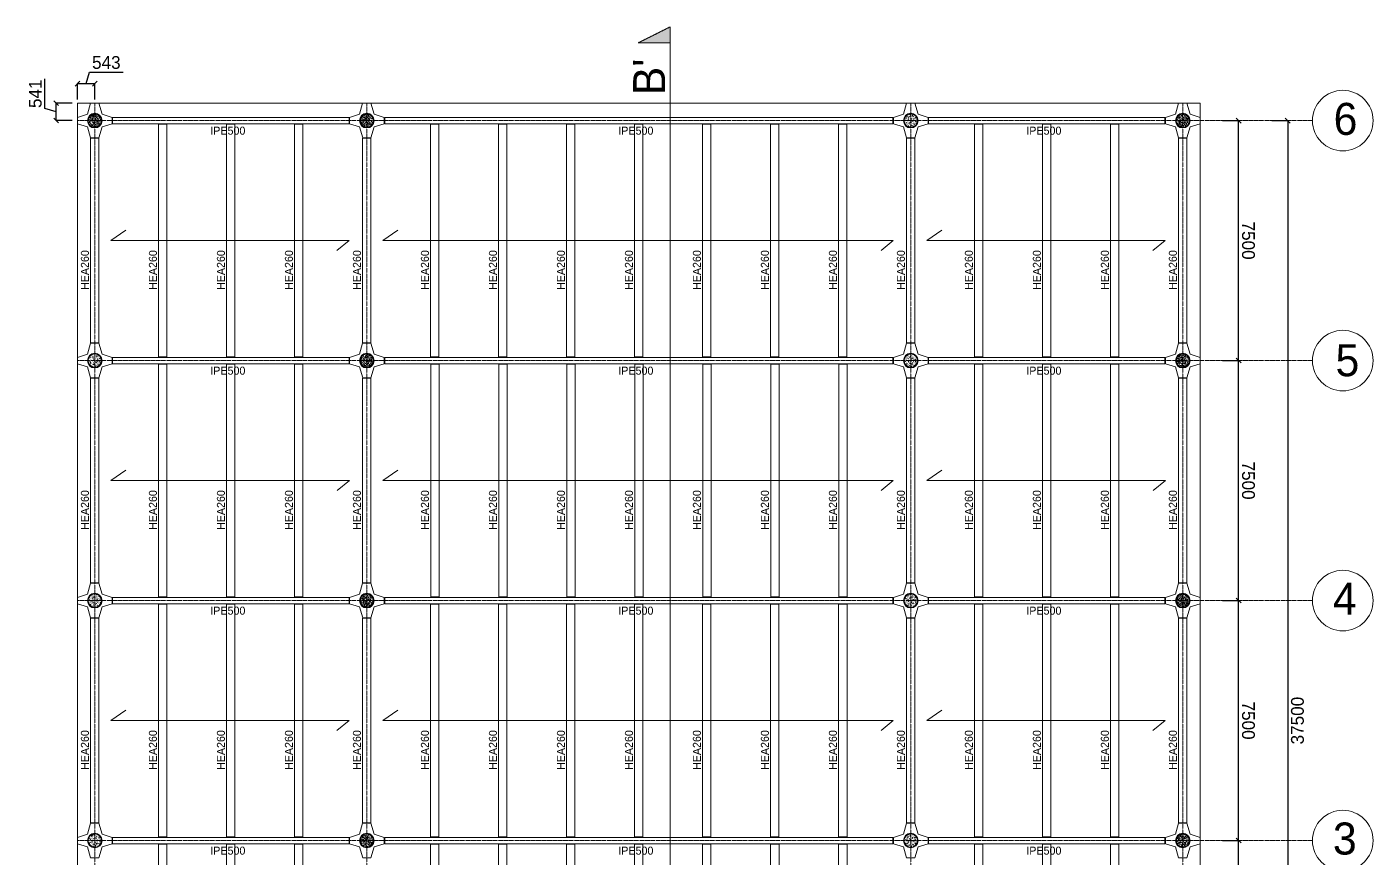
# Model space of a CAD drawing. Header units: millimetres. Extents: x -6949 to 549764, y -83146 to 127128.
# Drawn here: x 263503 to 305569, y 15747 to 41722 of the extents above; entities that cross this region are included whole.
import ezdxf

# ---------------------------------------------------------------- set-up
doc = ezdxf.new("R2010")
doc.units = ezdxf.units.MM
doc.linetypes.add('ACAD_ISO02W100', pattern=[15, 12, -3])
doc.linetypes.add('TRATTO-PUNTO', pattern=[1, 0.5, -0.25, 0, -0.25])
for name, color, linetype, lineweight in [('cemento', 253, 'Continuous', 9), ('GRIGLIA', 6, 'Continuous', 9), ('griglie', 6, 'TRATTO-PUNTO', 9), ('piastra', 6, 'Continuous', 18), ('S-BEAM', 5, 'Continuous', 18), ('S-COLS', 7, 'Continuous', 18), ('sezione', 1, 'ACAD_ISO02W100', 20), ('solaio', 252, 'Continuous', 9)]:
    doc.layers.add(name, color=color, linetype=linetype, lineweight=lineweight)
doc.layers.add('quote', color=7, linetype='Continuous', lineweight=5, true_color=0x383838)
doc.styles.get("Standard").update_dxf_attribs({"font": ''})
doc.styles.get('Standard').set_extended_font_data('Bahnschrift Light')
doc.dimstyles.new('Q 1_150', dxfattribs={"dimtxt": 400, "dimasz": 150, "dimexe": 0.18, "dimexo": 0.0625, "dimgap": 100, "dimtad": 2, "dimdec": 0, "dimzin": 0, "dimdsep": 46, "dimtxsty": 'Standard', "dimblk": 'OBLIQUE', "dimcen": 0, "dimadec": 0, "dimazin": 0, "dimtfac": 1, "dimtdec": 0, "dimtofl": 0, "dimtmove": 1, "dimatfit": 3, "dimfxl": 500, "dimfxlon": 1, "dimtolj": 1, "dimtzin": 0, "dimarcsym": 1})

# ---------------------------------------------------------------- blocks, each defined once
blk = doc.blocks.new('*U166')
at = {"true_color": 0xc7c8ca}
h = blk.add_hatch(color=9, dxfattribs=at)
h.dxf.hatch_style = 1
h.paths.add_polyline_path([(-229, 0, 1), (229, 0, 1)])
h.paths.add_polyline_path([(-209, 0, -1), (209, 0, -1)], flags=16)
h.paths.add_polyline_path([(-146, -100, -1), (-130, -100, -1)], flags=0)
h.paths.add_polyline_path([(-179, 0, -1), (-163, 0, -1)], flags=0)
h.paths.add_polyline_path([(-61, -162, -1), (-45, -162, -1)], flags=0)
h.paths.add_polyline_path([(-146, 100, -1), (-130, 100, -1)], flags=0)
h.paths.add_polyline_path([(45, -162, -1), (61, -162, -1)], flags=0)
h.paths.add_polyline_path([(-61, 162, -1), (-45, 162, -1)], flags=0)
h.paths.add_polyline_path([(130, -100, -1), (146, -100, -1)], flags=0)
h.paths.add_polyline_path([(45, 162, -1), (61, 162, -1)], flags=0)
h.paths.add_polyline_path([(163, 0, -1), (179, 0, -1)], flags=0)
h.paths.add_polyline_path([(130, 100, -1), (146, 100, -1)], flags=0)
blk = doc.blocks.new('*U167')
at = {"layer": 'piastra', "color": 0, "linetype": 'ByBlock', "lineweight": -2, "transparency": 16777216}
for p in [(0, 37500), (8500, 37500), (0, 30000), (8500, 30000), (0, 22500), (8500, 22500), (0, 15000), (8500, 15000), (0, 7500), (8500, 7500), (0, 0), (8500, 0)]:
    blk.add_blockref('*U166', p, dxfattribs=at)
blk = doc.blocks.new('*U168')
at = {"true_color": 0xc7c8ca}
h = blk.add_hatch(color=9, dxfattribs=at)
h.dxf.hatch_style = 1
h.paths.add_polyline_path([(-229, 0, 1), (229, 0, 1)])
h.paths.add_polyline_path([(-209, 0, -1), (209, 0, -1)], flags=16)
h.paths.add_polyline_path([(-146, -100, -1), (-130, -100, -1)], flags=0)
h.paths.add_polyline_path([(-179, 0, -1), (-163, 0, -1)], flags=0)
h.paths.add_polyline_path([(-61, -162, -1), (-45, -162, -1)], flags=0)
h.paths.add_polyline_path([(-146, 100, -1), (-130, 100, -1)], flags=0)
h.paths.add_polyline_path([(45, -162, -1), (61, -162, -1)], flags=0)
h.paths.add_polyline_path([(-61, 162, -1), (-45, 162, -1)], flags=0)
h.paths.add_polyline_path([(130, -100, -1), (146, -100, -1)], flags=0)
h.paths.add_polyline_path([(45, 162, -1), (61, 162, -1)], flags=0)
h.paths.add_polyline_path([(163, 0, -1), (179, 0, -1)], flags=0)
h.paths.add_polyline_path([(130, 100, -1), (146, 100, -1)], flags=0)
blk = doc.blocks.new('*U169')
at = {"layer": 'piastra', "color": 0, "linetype": 'ByBlock', "lineweight": -2, "transparency": 16777216}
for p in [(0, 37500), (8500, 37500), (0, 30000), (8500, 30000), (0, 22500), (8500, 22500), (0, 15000), (8500, 15000), (0, 7500), (8500, 7500), (0, 0), (8500, 0)]:
    blk.add_blockref('*U168', p, dxfattribs=at)
blk = doc.blocks.new('_Oblique')
at = {"color": 0, "linetype": 'ByBlock', "lineweight": -2}
blk.add_line((-0.5, -0.5), (0.5, 0.5), dxfattribs=at)
blk = doc.blocks.new('*D1000')
at = {"layer": 'Defpoints', "color": 0, "transparency": 16777216}
for p in [(299622, 16294), (301368, 16294), (291125, 8794)]:
    blk.add_point(p, dxfattribs=at)
at = {"layer": 'quote', "color": 0, "lineweight": -2, "transparency": 16777216}
for p, q in [((300868, 16294), (301368, 16294)), ((301368, 8794), (301368, 16294)), ((300868, 8794), (301368, 8794))]:
    blk.add_line(p, q, dxfattribs=at)
at = {"layer": 'quote', "color": 0, "lineweight": -2, "transparency": 16777216, "xscale": 150, "yscale": 150, "zscale": 150}
for p, rotation in [((301368, 16294), 90.00027978637635), ((301368, 8794), 270.0002797863763)]:
    blk.add_blockref('_Oblique', p, dxfattribs=dict(at, rotation=rotation))
at = {"layer": 'quote', "color": 0, "transparency": 16777216, "insert": (301672, 12544), "char_height": 400, "attachment_point": 5, "rotation": 270.0003}
blk.add_mtext('\\A1;7500', dxfattribs=at)
blk = doc.blocks.new('*D1001')
at = {"layer": 'Defpoints', "color": 0, "transparency": 16777216}
for p in [(299622, 23794), (301368, 23794), (299622, 16294)]:
    blk.add_point(p, dxfattribs=at)
at = {"layer": 'quote', "color": 0, "lineweight": -2, "transparency": 16777216}
for p, q in [((300868, 23794), (301368, 23794)), ((301368, 16294), (301368, 23794)), ((300868, 16294), (301368, 16294))]:
    blk.add_line(p, q, dxfattribs=at)
at = {"layer": 'quote', "color": 0, "lineweight": -2, "transparency": 16777216, "xscale": 150, "yscale": 150, "zscale": 150}
for p, rotation in [((301368, 23794), 90.00027978637635), ((301368, 16294), 270.0002797863763)]:
    blk.add_blockref('_Oblique', p, dxfattribs=dict(at, rotation=rotation))
at = {"layer": 'quote', "color": 0, "transparency": 16777216, "insert": (301672, 20044), "char_height": 400, "attachment_point": 5, "rotation": 270.0003}
blk.add_mtext('\\A1;7500', dxfattribs=at)
blk = doc.blocks.new('*D1002')
at = {"layer": 'Defpoints', "color": 0, "transparency": 16777216}
for p in [(299622, 31294), (301368, 31294), (299622, 23794)]:
    blk.add_point(p, dxfattribs=at)
at = {"layer": 'quote', "color": 0, "lineweight": -2, "transparency": 16777216}
for p, q in [((300868, 31294), (301368, 31294)), ((301368, 23794), (301368, 31294)), ((300868, 23794), (301368, 23794))]:
    blk.add_line(p, q, dxfattribs=at)
at = {"layer": 'quote', "color": 0, "lineweight": -2, "transparency": 16777216, "xscale": 150, "yscale": 150, "zscale": 150}
for p, rotation in [((301368, 31294), 90.00027978637635), ((301368, 23794), 270.0002797863763)]:
    blk.add_blockref('_Oblique', p, dxfattribs=dict(at, rotation=rotation))
at = {"layer": 'quote', "color": 0, "transparency": 16777216, "insert": (301672, 27544), "char_height": 400, "attachment_point": 5, "rotation": 270.0003}
blk.add_mtext('\\A1;7500', dxfattribs=at)
blk = doc.blocks.new('*D1003')
at = {"layer": 'Defpoints', "color": 0, "transparency": 16777216}
for p in [(299622, 38794), (301368, 38794), (299622, 31294)]:
    blk.add_point(p, dxfattribs=at)
at = {"layer": 'quote', "color": 0, "lineweight": -2, "transparency": 16777216}
for p, q in [((300868, 38794), (301368, 38794)), ((301368, 31294), (301368, 38794)), ((300868, 31294), (301368, 31294))]:
    blk.add_line(p, q, dxfattribs=at)
at = {"layer": 'quote', "color": 0, "lineweight": -2, "transparency": 16777216, "xscale": 150, "yscale": 150, "zscale": 150}
for p, rotation in [((301368, 38794), 90.00027978637635), ((301368, 31294), 270.0002797863763)]:
    blk.add_blockref('_Oblique', p, dxfattribs=dict(at, rotation=rotation))
at = {"layer": 'quote', "color": 0, "transparency": 16777216, "insert": (301672, 35044), "char_height": 400, "attachment_point": 5, "rotation": 270.0003}
blk.add_mtext('\\A1;7500', dxfattribs=at)
blk = doc.blocks.new('*D1004')
at = {"layer": 'Defpoints', "color": 0, "transparency": 16777216}
for p in [(299622, 38794), (299622, 1294), (302902, 1294)]:
    blk.add_point(p, dxfattribs=at)
at = {"layer": 'quote', "color": 0, "lineweight": -2, "transparency": 16777216}
for p, q in [((302402, 38794), (302903, 38794)), ((302902, 38794), (302902, 1294)), ((302402, 1294), (302903, 1294))]:
    blk.add_line(p, q, dxfattribs=at)
at = {"layer": 'quote', "color": 0, "lineweight": -2, "transparency": 16777216, "xscale": 150, "yscale": 150, "zscale": 150}
for p, rotation in [((302902, 38794), 90), ((302902, 1294), 270)]:
    blk.add_blockref('_Oblique', p, dxfattribs=dict(at, rotation=rotation))
at = {"layer": 'quote', "color": 0, "transparency": 16777216, "insert": (303207, 20044), "char_height": 400, "attachment_point": 5, "rotation": 90}
blk.add_mtext('\\A1;37500', dxfattribs=at)
blk = doc.blocks.new('*D1025')
at = {"layer": 'Defpoints', "color": 0, "transparency": 16777216}
for p in [(264420, 39336), (265627, 39336), (265627, 38795)]:
    blk.add_point(p, dxfattribs=at)
at = {"layer": 'quote', "color": 0, "lineweight": -2, "transparency": 16777216}
for p, q in [((264068, 39171), (264068, 40095)), ((264420, 39065), (264068, 39171)), ((264920, 39336), (264420, 39336)), ((264420, 38795), (264420, 39336)), ((264920, 38795), (264420, 38795))]:
    blk.add_line(p, q, dxfattribs=at)
at = {"layer": 'quote', "color": 0, "lineweight": -2, "transparency": 16777216, "xscale": 150, "yscale": 150, "zscale": 150}
for p, rotation in [((264420, 39336), 89.99314995649922), ((264420, 38795), 269.9931499564992)]:
    blk.add_blockref('_Oblique', p, dxfattribs=dict(at, rotation=rotation))
at = {"layer": 'quote', "color": 0, "transparency": 16777216, "insert": (263766, 39633), "char_height": 400, "attachment_point": 5, "rotation": 89.9931}
blk.add_mtext('\\A1;541', dxfattribs=at)
blk = doc.blocks.new('*D1026')
at = {"layer": 'Defpoints', "color": 0, "transparency": 16777216}
for p in [(265627, 39950), (265084, 39336), (265627, 39336)]:
    blk.add_point(p, dxfattribs=at)
at = {"layer": 'quote', "color": 0, "lineweight": -2, "transparency": 16777216}
for p, q in [((265356, 39950), (265462, 40304)), ((265462, 40304), (266507, 40304)), ((265084, 39450), (265084, 39950)), ((265084, 39950), (265627, 39950)), ((265627, 39450), (265627, 39950))]:
    blk.add_line(p, q, dxfattribs=at)
at = {"layer": 'quote', "color": 0, "lineweight": -2, "transparency": 16777216, "xscale": 150, "yscale": 150, "zscale": 150}
for p, rotation in [((265084, 39950), 179.9931499565014), ((265627, 39950), 359.9931499565013)]:
    blk.add_blockref('_Oblique', p, dxfattribs=dict(at, rotation=rotation))
at = {"layer": 'quote', "color": 0, "transparency": 16777216, "insert": (265985, 40608), "char_height": 400, "attachment_point": 5, "rotation": 359.9931}
blk.add_mtext('\\A1;543', dxfattribs=at)

msp = doc.modelspace()

# ---------------------------------------------------------------- hatches: boundary and pattern name
at = {"layer": 'cemento'}
h = msp.add_hatch(dxfattribs=at)
h.set_pattern_fill('AR-CONC', color=256, scale=0.5, angle=48)
h.paths.add_polyline_path([(265416.3, 38793.6, 1), (265833.3, 38793.6, 1)])
h = msp.add_hatch(dxfattribs=at)
h.set_pattern_fill('AR-CONC', color=256, scale=0.5, angle=48)
h.paths.add_polyline_path([(273916.3, 38793.6, 1), (274333.3, 38793.6, 1)])
h = msp.add_hatch(dxfattribs=at)
h.set_pattern_fill('AR-CONC', color=256, scale=0.5, angle=48)
h.paths.add_polyline_path([(290913.8, 38793.6, 1), (291330.8, 38793.6, 1)])
h = msp.add_hatch(dxfattribs=at)
h.set_pattern_fill('AR-CONC', color=256, scale=0.5, angle=48)
h.paths.add_polyline_path([(299413.8, 38793.6, 1), (299830.8, 38793.6, 1)])
h = msp.add_hatch(dxfattribs=at)
h.set_pattern_fill('AR-CONC', color=256, scale=0.5, angle=48)
h.paths.add_polyline_path([(265416.3, 31293.6, 1), (265833.3, 31293.6, 1)])
h = msp.add_hatch(dxfattribs=at)
h.set_pattern_fill('AR-CONC', color=256, scale=0.5, angle=48)
h.paths.add_polyline_path([(273916.3, 31293.6, 1), (274333.3, 31293.6, 1)])
h = msp.add_hatch(dxfattribs=at)
h.set_pattern_fill('AR-CONC', color=256, scale=0.5, angle=48)
h.paths.add_polyline_path([(290913.8, 31293.6, 1), (291330.8, 31293.6, 1)])
h = msp.add_hatch(dxfattribs=at)
h.set_pattern_fill('AR-CONC', color=256, scale=0.5, angle=48)
h.paths.add_polyline_path([(299413.8, 31293.6, 1), (299830.8, 31293.6, 1)])
h = msp.add_hatch(dxfattribs=at)
h.set_pattern_fill('AR-CONC', color=256, scale=0.5, angle=48)
h.paths.add_polyline_path([(265416.3, 23793.6, 1), (265833.3, 23793.6, 1)])
h = msp.add_hatch(dxfattribs=at)
h.set_pattern_fill('AR-CONC', color=256, scale=0.5, angle=48)
h.paths.add_polyline_path([(273916.3, 23793.6, 1), (274333.3, 23793.6, 1)])
h = msp.add_hatch(dxfattribs=at)
h.set_pattern_fill('AR-CONC', color=256, scale=0.5, angle=48)
h.paths.add_polyline_path([(290913.8, 23793.6, 1), (291330.8, 23793.6, 1)])
h = msp.add_hatch(dxfattribs=at)
h.set_pattern_fill('AR-CONC', color=256, scale=0.5, angle=48)
h.paths.add_polyline_path([(299413.8, 23793.6, 1), (299830.8, 23793.6, 1)])
h = msp.add_hatch(dxfattribs=at)
h.set_pattern_fill('AR-CONC', color=256, scale=0.5, angle=48)
h.paths.add_polyline_path([(265416.3, 16293.6, 1), (265833.3, 16293.6, 1)])
h = msp.add_hatch(dxfattribs=at)
h.set_pattern_fill('AR-CONC', color=256, scale=0.5, angle=48)
h.paths.add_polyline_path([(273916.3, 16293.6, 1), (274333.3, 16293.6, 1)])
h = msp.add_hatch(dxfattribs=at)
h.set_pattern_fill('AR-CONC', color=256, scale=0.5, angle=48)
h.paths.add_polyline_path([(290913.8, 16293.6, 1), (291330.8, 16293.6, 1)])
h = msp.add_hatch(dxfattribs=at)
h.set_pattern_fill('AR-CONC', color=256, scale=0.5, angle=48)
h.paths.add_polyline_path([(299413.8, 16293.6, 1), (299830.8, 16293.6, 1)])
at = {"layer": 'quote'}
h = msp.add_hatch(color=1, dxfattribs=at)
h.dxf.hatch_style = 1
h.paths.add_polyline_path([(283600.9, 41721.7), (282600.9, 41221.7), (283600.9, 41221.7)])
h.paths.add_polyline_path([(283600.9, -5038.6), (282600.9, -5038.6), (283600.9, -5538.6)])

# ---------------------------------------------------------------- linework, layer by layer
at = {"layer": 'GRIGLIA'}
for centre in [(304622.3, 38793.6), (304622.3, 31293.6), (304622.3, 23793.6), (304622.3, 16293.6)]:
    msp.add_circle(centre, 946.7, dxfattribs=at)
at = {"layer": 'griglie'}
for points in [[(265624.8, 39334.6), (265624.8, -2759.7)], [(274124.8, 39334.6), (274124.8, -2759.7)], [(291124.8, 39334.6), (291124.8, -2759.7)], [(299622.3, 39334.6), (299622.3, -2759.7)], [(265083.9, 38793.6), (303675.6, 38793.6)], [(265083.9, 31293.6), (303675.6, 31293.6)], [(265083.9, 23793.6), (303675.6, 23793.6)], [(265083.9, 16293.4), (303675.6, 16293.6)]]:
    msp.add_lwpolyline(points, dxfattribs=at)
at = {"layer": 'piastra'}
for points in [[(266165.9, 38693.4), (266165.9, 38893.4), (265852, 38990.5), (265754.9, 39334.4), (265493.3, 39334.9), (265397.8, 38990.5), (265083.9, 38893.4), (265083.9, 38693.4), (265397.8, 38596.3), (265495, 38252), (265754.9, 38252.4), (265852, 38596.3)], [(274665.9, 38693.4), (274665.9, 38893.4), (274352, 38990.5), (274254.9, 39334.4), (273993.3, 39334.9), (273897.8, 38990.5), (273583.9, 38893.4), (273583.9, 38693.4), (273897.8, 38596.3), (273995, 38252), (274254.9, 38252.4), (274352, 38596.3)], [(291663.4, 38693.4), (291663.4, 38893.4), (291349.6, 38990.5), (291252.4, 39334.4), (290990.8, 39334.9), (290895.3, 38990.5), (290581.4, 38893.4), (290581.4, 38693.4), (290895.3, 38596.3), (290992.5, 38252), (291252.4, 38252.4), (291349.6, 38596.3)], [(300163.4, 38693.4), (300163.4, 38893.4), (299849.6, 38990.5), (299752.4, 39334.4), (299490.8, 39334.9), (299395.3, 38990.5), (299081.4, 38893.4), (299081.4, 38693.4), (299395.3, 38596.3), (299492.5, 38252), (299752.4, 38252.4), (299849.6, 38596.3)], [(266165.9, 31193.4), (266165.9, 31393.4), (265852, 31490.5), (265754.9, 31834.4), (265493.3, 31834.9), (265397.8, 31490.5), (265083.9, 31393.4), (265083.9, 31193.4), (265397.8, 31096.3), (265495, 30752), (265754.9, 30752.4), (265852, 31096.3)], [(274665.9, 31193.4), (274665.9, 31393.4), (274352, 31490.5), (274254.9, 31834.4), (273993.3, 31834.9), (273897.8, 31490.5), (273583.9, 31393.4), (273583.9, 31193.4), (273897.8, 31096.3), (273995, 30752), (274254.9, 30752.4), (274352, 31096.3)], [(291663.4, 31193.4), (291663.4, 31393.4), (291349.6, 31490.5), (291252.4, 31834.4), (290990.8, 31834.9), (290895.3, 31490.5), (290581.4, 31393.4), (290581.4, 31193.4), (290895.3, 31096.3), (290992.5, 30752), (291252.4, 30752.4), (291349.6, 31096.3)], [(300163.4, 31193.4), (300163.4, 31393.4), (299849.6, 31490.5), (299752.4, 31834.4), (299490.8, 31834.9), (299395.3, 31490.5), (299081.4, 31393.4), (299081.4, 31193.4), (299395.3, 31096.3), (299492.5, 30752), (299752.4, 30752.4), (299849.6, 31096.3)], [(266165.9, 23693.4), (266165.9, 23893.4), (265852, 23990.5), (265754.9, 24334.4), (265493.3, 24334.9), (265397.8, 23990.5), (265083.9, 23893.4), (265083.9, 23693.4), (265397.8, 23596.3), (265495, 23252), (265754.9, 23252.4), (265852, 23596.3)], [(274665.9, 23693.4), (274665.9, 23893.4), (274352, 23990.5), (274254.9, 24334.4), (273993.3, 24334.9), (273897.8, 23990.5), (273583.9, 23893.4), (273583.9, 23693.4), (273897.8, 23596.3), (273995, 23252), (274254.9, 23252.4), (274352, 23596.3)], [(291663.4, 23693.4), (291663.4, 23893.4), (291349.6, 23990.5), (291252.4, 24334.4), (290990.8, 24334.9), (290895.3, 23990.5), (290581.4, 23893.4), (290581.4, 23693.4), (290895.3, 23596.3), (290992.5, 23252), (291252.4, 23252.4), (291349.6, 23596.3)], [(300163.4, 23693.4), (300163.4, 23893.4), (299849.6, 23990.5), (299752.4, 24334.4), (299490.8, 24334.9), (299395.3, 23990.5), (299081.4, 23893.4), (299081.4, 23693.4), (299395.3, 23596.3), (299492.5, 23252), (299752.4, 23252.4), (299849.6, 23596.3)], [(266165.9, 16193.4), (266165.9, 16393.4), (265852, 16490.5), (265754.9, 16834.4), (265493.3, 16834.9), (265397.8, 16490.5), (265083.9, 16393.4), (265083.9, 16193.4), (265397.8, 16096.3), (265495, 15752), (265754.9, 15752.4), (265852, 16096.3)], [(274665.9, 16193.4), (274665.9, 16393.4), (274352, 16490.5), (274254.9, 16834.4), (273993.3, 16834.9), (273897.8, 16490.5), (273583.9, 16393.4), (273583.9, 16193.4), (273897.8, 16096.3), (273995, 15752), (274254.9, 15752.4), (274352, 16096.3)], [(291663.4, 16193.4), (291663.4, 16393.4), (291349.6, 16490.5), (291252.4, 16834.4), (290990.8, 16834.9), (290895.3, 16490.5), (290581.4, 16393.4), (290581.4, 16193.4), (290895.3, 16096.3), (290992.5, 15752), (291252.4, 15752.4), (291349.6, 16096.3)], [(300163.4, 16193.4), (300163.4, 16393.4), (299849.6, 16490.5), (299752.4, 16834.4), (299490.8, 16834.9), (299395.3, 16490.5), (299081.4, 16393.4), (299081.4, 16193.4), (299395.3, 16096.3), (299492.5, 15752), (299752.4, 15752.4), (299849.6, 16096.3)]]:
    msp.add_lwpolyline(points, close=True, dxfattribs=at)
at = {"layer": 'quote'}
for points in [[(273192.4, 34736.8), (273577.6, 35043.7), (266123.1, 35043.7), (266595.2, 35369.9)], [(290577.6, 35043.6), (290577.6, 35043.6), (274624.5, 35043.6), (275096.6, 35369.7)], [(298690, 34736.8), (299075.1, 35043.7), (291620.6, 35043.7), (292092.8, 35369.9)], [(290192.4, 34736.7), (290577.6, 35043.6), (290577.6, 35043.6), (290577.6, 35043.6)], [(273194.9, 27236.8), (273580.1, 27543.7), (266125.6, 27543.7), (266597.7, 27869.9)], [(290577.6, 27543.6), (290577.6, 27543.6), (274624.5, 27543.6), (275096.6, 27869.7)], [(298692.4, 27236.8), (299077.6, 27543.7), (291623.1, 27543.7), (292095.2, 27869.9)], [(290192.4, 27236.7), (290577.6, 27543.6), (290577.6, 27543.6), (290577.6, 27543.6)], [(273192.4, 19736.8), (273577.6, 20043.7), (266123.1, 20043.7), (266595.2, 20369.9)], [(290577.6, 20043.6), (290577.6, 20043.6), (274624.5, 20043.6), (275096.6, 20369.7)], [(298690, 19736.8), (299075.1, 20043.7), (291620.6, 20043.7), (292092.8, 20369.9)], [(290192.4, 19736.7), (290577.6, 20043.6), (290577.6, 20043.6), (290577.6, 20043.6)]]:
    msp.add_lwpolyline(points, dxfattribs=at)
at = {"layer": 'S-BEAM'}
for points in [[(266180.9, 38893.4), (273568.9, 38893.4), (273568.9, 38693.4), (266180.9, 38693.4)], [(274685.9, 38893.5), (290561.4, 38893.6), (290561.4, 38693.6), (274685.9, 38693.5)], [(291678.4, 38893.4), (299066.4, 38893.4), (299066.4, 38693.4), (291678.4, 38693.4)], [(267879.9, 38678.4), (267618.3, 38678.4), (267618.3, 31408.4), (267879.9, 31408.4)], [(270004.9, 38678.4), (269743.3, 38678.4), (269743.3, 31408.4), (270004.9, 31408.4)], [(272129.9, 38678.4), (271868.3, 38678.4), (271868.3, 31408.4), (272129.9, 31408.4)], [(276379.7, 38678.4), (276118, 38678.4), (276118, 31408.4), (276379.7, 31408.4)], [(278504.7, 38678.4), (278243, 38678.4), (278243, 31408.4), (278504.7, 31408.4)], [(280629.7, 38678.4), (280368, 38678.4), (280368, 31408.4), (280629.7, 31408.4)], [(282754.7, 38678.4), (282493, 38678.4), (282493, 31408.4), (282754.7, 31408.4)], [(284879.7, 38678.4), (284618, 38678.4), (284618, 31408.4), (284879.7, 31408.4)], [(287004.7, 38678.4), (286743, 38678.4), (286743, 31408.4), (287004.7, 31408.4)], [(289129.7, 38678.4), (288868, 38678.4), (288868, 31408.4), (289129.7, 31408.4)], [(293377.4, 38678.4), (293115.8, 38678.4), (293115.8, 31408.4), (293377.4, 31408.4)], [(295502.4, 38678.4), (295240.8, 38678.4), (295240.8, 31408.4), (295502.4, 31408.4)], [(297627.4, 38678.4), (297365.8, 38678.4), (297365.8, 31408.4), (297627.4, 31408.4)], [(265754.9, 38242.4), (265493.3, 38242.4), (265493.3, 31844.9), (265754.9, 31844.9)], [(274254.9, 38242.4), (273993.3, 38242.4), (273993.3, 31844.9), (274254.9, 31844.9)], [(291252.4, 38242.4), (290990.8, 38242.4), (290990.8, 31844.9), (291252.4, 31844.9)], [(299752.4, 38242.4), (299490.8, 38242.4), (299490.8, 31844.9), (299752.4, 31844.9)], [(266180.9, 31393.4), (273568.9, 31393.4), (273568.9, 31193.4), (266180.9, 31193.4)], [(267879.9, 31178.4), (267618.3, 31178.4), (267618.3, 23908.4), (267879.9, 23908.4)], [(270004.9, 31178.4), (269743.3, 31178.4), (269743.3, 23908.4), (270004.9, 23908.4)], [(272129.9, 31178.4), (271868.3, 31178.4), (271868.3, 23908.4), (272129.9, 23908.4)], [(274685.9, 31393.5), (290561.4, 31393.6), (290561.4, 31193.6), (274685.9, 31193.5)], [(276381.7, 31178.4), (276120.1, 31178.4), (276120.1, 23908.4), (276381.7, 23908.4)], [(278506.7, 31178.4), (278245.1, 31178.4), (278245.1, 23908.4), (278506.7, 23908.4)], [(280631.7, 31178.4), (280370.1, 31178.4), (280370.1, 23908.4), (280631.7, 23908.4)], [(282756.7, 31178.4), (282495.1, 31178.4), (282495.1, 23908.4), (282756.7, 23908.4)], [(284881.7, 31178.4), (284620.1, 31178.4), (284620.1, 23908.4), (284881.7, 23908.4)], [(287006.7, 31178.4), (286745.1, 31178.4), (286745.1, 23908.4), (287006.7, 23908.4)], [(289131.7, 31178.4), (288870.1, 31178.4), (288870.1, 23908.4), (289131.7, 23908.4)], [(291678.4, 31393.4), (299066.4, 31393.4), (299066.4, 31193.4), (291678.4, 31193.4)], [(293377.4, 31178.4), (293115.8, 31178.4), (293115.8, 23908.4), (293377.4, 23908.4)], [(295502.4, 31178.4), (295240.8, 31178.4), (295240.8, 23908.4), (295502.4, 23908.4)], [(297627.4, 31178.4), (297365.8, 31178.4), (297365.8, 23908.4), (297627.4, 23908.4)], [(265754.9, 30742.4), (265493.3, 30742.4), (265493.3, 24344.9), (265754.9, 24344.9)], [(274254.9, 30742.4), (273993.3, 30742.4), (273993.3, 24344.9), (274254.9, 24344.9)], [(291252.4, 30742.4), (290990.8, 30742.4), (290990.8, 24344.9), (291252.4, 24344.9)], [(299752.4, 30742.4), (299490.8, 30742.4), (299490.8, 24344.9), (299752.4, 24344.9)], [(266180.9, 23893.4), (273568.9, 23893.4), (273568.9, 23693.4), (266180.9, 23693.4)], [(267879.9, 23678.4), (267618.3, 23678.4), (267618.3, 16408.4), (267879.9, 16408.4)], [(270004.9, 23678.4), (269743.3, 23678.4), (269743.3, 16408.4), (270004.9, 16408.4)], [(272129.9, 23678.4), (271868.3, 23678.4), (271868.3, 16408.4), (272129.9, 16408.4)], [(274687.7, 23893.5), (290563.2, 23893.6), (290563.2, 23693.6), (274687.7, 23693.5)], [(276379.8, 23678.3), (276118.2, 23678.3), (276118.2, 16408.3), (276379.8, 16408.3)], [(278504.8, 23678.3), (278243.2, 23678.3), (278243.2, 16408.3), (278504.8, 16408.3)], [(280629.8, 23678.3), (280368.2, 23678.3), (280368.2, 16408.3), (280629.8, 16408.3)], [(282754.8, 23678.3), (282493.2, 23678.3), (282493.2, 16408.3), (282754.8, 16408.3)], [(284879.8, 23678.3), (284618.2, 23678.3), (284618.2, 16408.3), (284879.8, 16408.3)], [(287004.8, 23678.3), (286743.2, 23678.3), (286743.2, 16408.3), (287004.8, 16408.3)], [(289129.8, 23678.3), (288868.2, 23678.3), (288868.2, 16408.3), (289129.8, 16408.3)], [(291678.4, 23893.4), (299066.4, 23893.4), (299066.4, 23693.4), (291678.4, 23693.4)], [(293377.4, 23678.4), (293115.8, 23678.4), (293115.8, 16408.4), (293377.4, 16408.4)], [(295502.4, 23678.4), (295240.8, 23678.4), (295240.8, 16408.4), (295502.4, 16408.4)], [(297627.4, 23678.4), (297365.8, 23678.4), (297365.8, 16408.4), (297627.4, 16408.4)], [(265754.9, 23242.4), (265493.3, 23242.4), (265493.3, 16844.9), (265754.9, 16844.9)], [(274254.9, 23242.4), (273993.3, 23242.4), (273993.3, 16844.9), (274254.9, 16844.9)], [(291252.4, 23242.4), (290990.8, 23242.4), (290990.8, 16844.9), (291252.4, 16844.9)], [(299752.4, 23242.4), (299490.8, 23242.4), (299490.8, 16844.9), (299752.4, 16844.9)], [(266180.9, 16393.4), (273568.9, 16393.4), (273568.9, 16193.4), (266180.9, 16193.4)], [(267879.9, 16178.4), (267618.3, 16178.4), (267618.3, 8908.4), (267879.9, 8908.4)], [(270004.9, 16178.4), (269743.3, 16178.4), (269743.3, 8908.4), (270004.9, 8908.4)], [(272129.9, 16178.4), (271868.3, 16178.4), (271868.3, 8908.4), (272129.9, 8908.4)], [(274686.8, 16393.4), (290562.3, 16393.5), (290562.3, 16193.5), (274686.8, 16193.4)], [(276379.9, 16178.3), (276118.2, 16178.3), (276118.2, 8908.3), (276379.9, 8908.3)], [(278504.9, 16178.3), (278243.2, 16178.3), (278243.2, 8908.3), (278504.9, 8908.3)], [(280629.9, 16178.3), (280368.2, 16178.3), (280368.2, 8908.3), (280629.9, 8908.3)], [(282754.9, 16178.3), (282493.2, 16178.3), (282493.2, 8908.3), (282754.9, 8908.3)], [(284879.9, 16178.3), (284618.2, 16178.3), (284618.2, 8908.3), (284879.9, 8908.3)], [(287004.9, 16178.3), (286743.2, 16178.3), (286743.2, 8908.3), (287004.9, 8908.3)], [(289129.9, 16178.3), (288868.2, 16178.3), (288868.2, 8908.3), (289129.9, 8908.3)], [(291678.4, 16393.4), (299066.4, 16393.4), (299066.4, 16193.4), (291678.4, 16193.4)], [(293377.4, 16178.4), (293115.8, 16178.4), (293115.8, 8908.4), (293377.4, 8908.4)], [(295502.4, 16178.4), (295240.8, 16178.4), (295240.8, 8908.4), (295502.4, 8908.4)], [(297627.4, 16178.4), (297365.8, 16178.4), (297365.8, 8908.4), (297627.4, 8908.4)]]:
    msp.add_lwpolyline(points, close=True, dxfattribs=at)
at = {"layer": 'S-COLS'}
for centre, radius in [((265624.8, 38793.6), 228.5), ((265624.8, 38793.6), 208.5), ((274124.8, 38793.6), 228.5), ((274124.8, 38793.6), 208.5), ((291122.3, 38793.6), 228.5), ((291122.3, 38793.6), 208.5), ((299622.3, 38793.6), 228.5), ((299622.3, 38793.6), 208.5), ((265624.8, 31293.6), 228.5), ((265624.8, 31293.6), 208.5), ((274124.8, 31293.6), 228.5), ((274124.8, 31293.6), 208.5), ((291122.3, 31293.6), 228.5), ((291122.3, 31293.6), 208.5), ((299622.3, 31293.6), 228.5), ((299622.3, 31293.6), 208.5), ((265624.8, 23793.6), 228.5), ((265624.8, 23793.6), 208.5), ((274124.8, 23793.6), 228.5), ((274124.8, 23793.6), 208.5), ((291122.3, 23793.6), 228.5), ((291122.3, 23793.6), 208.5), ((299622.3, 23793.6), 228.5), ((299622.3, 23793.6), 208.5), ((265624.8, 16293.6), 228.5), ((265624.8, 16293.6), 208.5), ((274124.8, 16293.6), 228.5), ((274124.8, 16293.6), 208.5), ((291122.3, 16293.6), 228.5), ((291122.3, 16293.6), 208.5), ((299622.3, 16293.6), 228.5), ((299622.3, 16293.6), 208.5)]:
    msp.add_circle(centre, radius, dxfattribs=at)
at = {"layer": 'sezione', "color": 14}
msp.add_lwpolyline([(283600.9, 41221.7), (283600.9, 41721.7), (283600.9, 41221.7), (282600.9, 41221.7), (283600.9, 41721.7)], dxfattribs=at)
at = {"layer": 'sezione'}
msp.add_lwpolyline([(283600.9, 41221.7), (283600.9, -5538.6)], dxfattribs=at)
at = {"layer": 'solaio'}
msp.add_lwpolyline([(265083.9, 39335.6), (300163.4, 39334.4), (300163.4, 752.2), (265083.9, 752.2), (265088.5, 39335.6)], dxfattribs=at)

# ---------------------------------------------------------------- block references
at = {"layer": 'piastra'}
for name, p in [('*U167', (265624.8, 1293.6)), ('*U169', (291122.3, 1293.6))]:
    msp.add_blockref(name, p, dxfattribs=at)

# ---------------------------------------------------------------- texts
at = {"layer": 'quote', "color": 1, "insert": (282446.4, 39584.5), "char_height": 1000, "attachment_point": 1, "rotation": 90}
msp.add_mtext_dynamic_manual_height_columns("{\\fBahnschrift Light|b0|i0|c0|p34;B'}", width=642.137, gutter_width=1, heights=[0], dxfattribs=at)
at = {"layer": 'quote', "attachment_point": 1}
for s, width, insert, char_height in [('{\\fBahnschrift Light|b0|i0|c0|p34;6}', 642.137, (304335.7, 39347.2), 1000), ('IPE500', 854.219, (269233.2, 38604.8), 250), ('IPE500', 854.219, (281983.2, 38604.6), 250), ('IPE500', 854.219, (294733.2, 38604.8), 250), ('{\\fBahnschrift Light|b0|i0|c0|p34;5}', 642.137, (304395.5, 31805.4), 1000), ('IPE500', 854.219, (269233.2, 31104.8), 250), ('IPE500', 854.219, (281983.2, 31104.6), 250), ('IPE500', 854.219, (294733.2, 31104.8), 250), ('{\\fBahnschrift Light|b0|i0|c0|p34;4}', 642.137, (304313.1, 24358.3), 1000), ('IPE500', 854.219, (269233.2, 23604.8), 250), ('IPE500', 854.219, (281983.2, 23604.6), 250), ('IPE500', 854.219, (294733.2, 23604.8), 250), ('{\\fBahnschrift Light|b0|i0|c0|p34;3}', 642.137, (304313.1, 16858.3), 1000), ('IPE500', 854.219, (269233.2, 16104.8), 250), ('IPE500', 854.219, (281983.2, 16104.6), 250), ('IPE500', 854.219, (294733.2, 16104.8), 250)]:
    msp.add_mtext_dynamic_manual_height_columns(s, width=width, gutter_width=1, heights=[0], dxfattribs=dict(at, insert=insert, char_height=char_height))
at = {"layer": 'quote', "char_height": 250, "attachment_point": 1, "rotation": 90}
for insert in [(265189.6, 33500.2), (267314.6, 33500.2), (269439.6, 33500.2), (271564.6, 33500.2), (273689.6, 33500.2), (275814.6, 33500.2), (277939.6, 33500.2), (280064.6, 33500.2), (282189.6, 33500.2), (284313.5, 33500.2), (286438.5, 33500.2), (288563.5, 33500.2), (290688.5, 33500.2), (292812.1, 33500.2), (294937.1, 33500.2), (297062.1, 33500.2), (299187.1, 33500.2), (265189.6, 26000.2), (267314.6, 26000.2), (269439.6, 26000.2), (271564.6, 26000.2), (273689.6, 26000.2), (275814.6, 26000.2), (277939.6, 26000.2), (280064.6, 26000.2), (282189.6, 26000.2), (284313.5, 26000.2), (286438.5, 26000.2), (288563.5, 26000.2), (290688.5, 26000.2), (292812.1, 26000.2), (294937.1, 26000.2), (297062.1, 26000.2), (299187.1, 26000.2), (265189.6, 18500.2), (267314.6, 18500.2), (269439.6, 18500.2), (271564.6, 18500.2), (273689.6, 18500.2), (275814.6, 18500.2), (277939.6, 18500.2), (280064.6, 18500.2), (282189.6, 18500.2), (284313.5, 18500.2), (286438.5, 18500.2), (288563.5, 18500.2), (290688.5, 18500.2), (292812.1, 18500.2), (294937.1, 18500.2), (297062.1, 18500.2), (299187.1, 18500.2)]:
    msp.add_mtext_dynamic_manual_height_columns('HEA260', width=854.219, gutter_width=1, heights=[0], dxfattribs=dict(at, insert=insert))

# ---------------------------------------------------------------- dimensions: what is measured, and where the dimension line sits
at = {"layer": 'quote'}
for p1, p2, distance, picture, middle in [((265083.9, 39335.6), (265627.3, 39335.5), 614.2, '*D1026', (265562.1, 40608.1)), ((265627.3, 38794.5), (265627.3, 39335.5), 1207.2, '*D1025', (263765.8, 39270.9)), ((299622.3, 38793.6), (299622.3, 1293.6), 3280.1, '*D1004', (303207, 20043.6))]:
    dim = msp.add_aligned_dim(p1=p1, p2=p2, distance=distance, dimstyle='Q 1_150', dxfattribs=at)
    dim.commit()
    dim.dimension.update_dxf_attribs({"geometry": picture, "text_midpoint": middle})
for base, p1, p2, picture, middle in [((301367.6, 38793.6), (299622.3, 31293.6), (299622.3, 38793.6), '*D1003', (301672.1, 35043.6)), ((301367.6, 31293.6), (299622.3, 23793.6), (299622.3, 31293.6), '*D1002', (301672.2, 27543.6)), ((301367.6, 23793.6), (299622.3, 16293.6), (299622.3, 23793.6), '*D1001', (301672.2, 20043.6)), ((301367.7, 16293.6), (291124.8, 8793.5), (299622.3, 16293.6), '*D1000', (301672.2, 12543.6))]:
    dim = msp.add_linear_dim(base=base, p1=p1, p2=p2, angle=270.00028, dimstyle='Q 1_150', dxfattribs=at)
    dim.commit()
    dim.dimension.update_dxf_attribs({"geometry": picture, "text_midpoint": middle})

doc.saveas('drawing.dxf')
